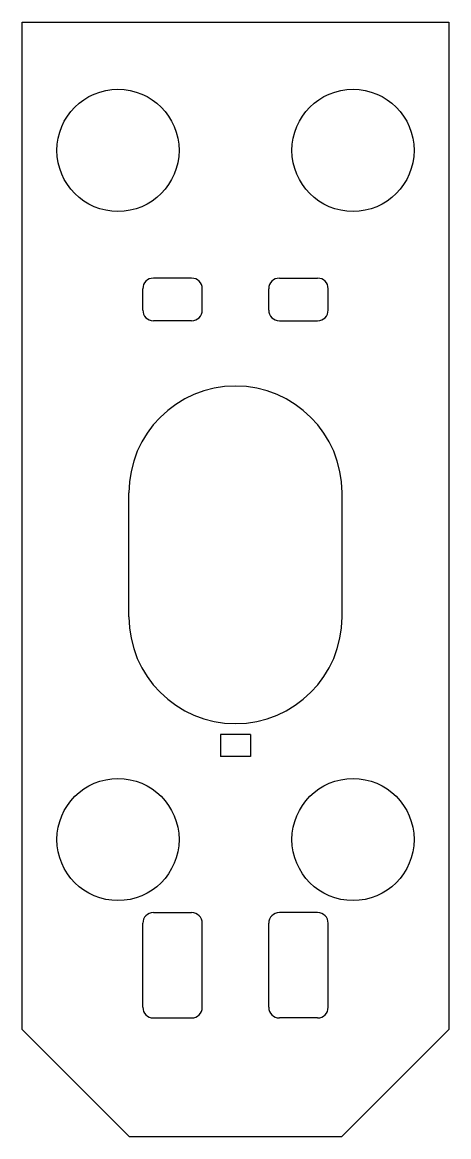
# Model space of a CAD drawing. Extents: x -25 to 25, y -30 to 102.
import ezdxf

# ---------------------------------------------------------------- set-up
doc = ezdxf.new("R2010")
doc.units = 0
doc.header["$MEASUREMENT"] = 0
doc.layers.add('VISIBLE', color=7, linetype='CONTINUOUS')

msp = doc.modelspace()

# ---------------------------------------------------------------- linework, layer by layer
at = {"layer": 'VISIBLE'}
for p, q in [((-25.4, 102.12), (25.4, 102.12)), ((-25.4, -17.71), (-25.4, 102.12)), ((25.4, 102.12), (25.4, -17.71)), ((-5.23, 71.68), (-9.77, 71.68)), ((5.23, 71.68), (9.77, 71.68)), ((-11.04, 67.87), (-11.04, 70.41)), ((-3.96, 67.87), (-3.96, 70.41)), ((3.96, 67.87), (3.96, 70.41)), ((11.04, 67.87), (11.04, 70.41)), ((-5.23, 66.6), (-9.77, 66.6)), ((5.23, 66.6), (9.77, 66.6)), ((-12.7, 31.38), (-12.7, 46.13)), ((12.7, 31.38), (12.7, 46.13)), ((1.77, 17.38), (-1.77, 17.38)), ((-1.77, 17.38), (-1.77, 14.75)), ((1.77, 17.38), (1.77, 14.75)), ((1.77, 14.75), (-1.77, 14.75)), ((-9.77, -3.81), (-5.23, -3.81)), ((9.77, -3.81), (5.23, -3.81)), ((-11.04, -15.08), (-11.04, -5.08)), ((-3.96, -15.08), (-3.96, -5.08)), ((3.96, -15.08), (3.96, -5.08)), ((11.04, -15.08), (11.04, -5.08)), ((-9.77, -16.35), (-5.23, -16.35)), ((9.77, -16.35), (5.23, -16.35)), ((-12.63, -30.48), (-25.4, -17.71)), ((25.4, -17.71), (12.63, -30.48)), ((12.63, -30.48), (-12.63, -30.48))]:
    msp.add_line(p, q, dxfattribs=at)
for centre in [(-14, 86.88), (14, 86.88), (-14, 4.88), (14, 4.88)]:
    msp.add_circle(centre, 7.27, dxfattribs=at)
for centre, radius, start, end in [((-9.77, 70.41), 1.27, 90, 180), ((-5.23, 70.41), 1.27, 0, 90), ((5.23, 70.41), 1.27, 90, 180), ((9.77, 70.41), 1.27, 0, 90), ((-9.77, 67.87), 1.27, 180, 270), ((-5.23, 67.87), 1.27, 270, 0), ((5.23, 67.87), 1.27, 180, 270), ((9.77, 67.87), 1.27, 270, 0), ((0, 46.13), 12.7, 0, 180), ((0, 31.38), 12.7, 180, 0), ((-9.77, -5.08), 1.27, 90, 180), ((-5.23, -5.08), 1.27, 0, 90), ((5.23, -5.08), 1.27, 90, 180), ((9.77, -5.08), 1.27, 0, 90), ((-9.77, -15.08), 1.27, 180, 270), ((-5.23, -15.08), 1.27, 270, 0), ((5.23, -15.08), 1.27, 180, 270), ((9.77, -15.08), 1.27, 270, 0)]:
    msp.add_arc(centre, radius, start, end, dxfattribs=at)

doc.saveas('drawing.dxf')
